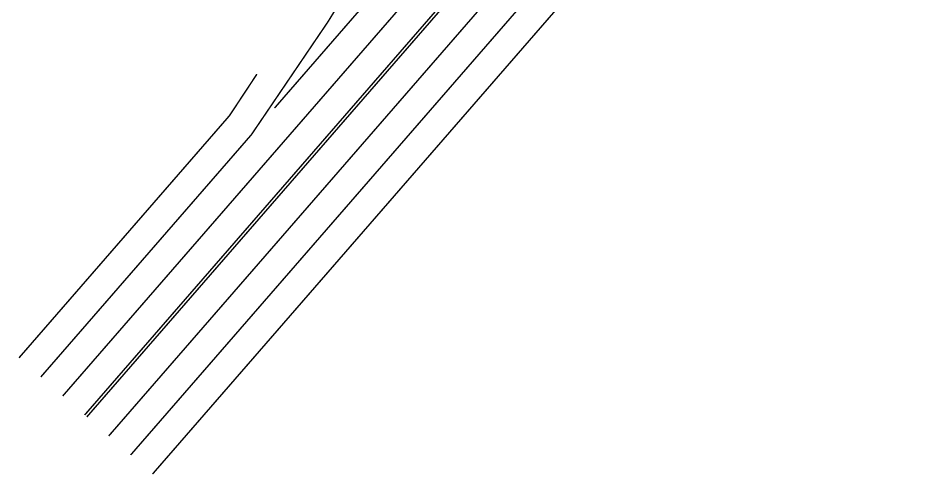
# Model space of a CAD drawing. Header units: millimetres. Extents: x 67536 to 67858, y 50657 to 50929.
# Drawn here: x 67581.3 to 67675.6, y 50657.2 to 50704.4 of the extents above; entities that cross this region are included whole.
import ezdxf

# ---------------------------------------------------------------- set-up
doc = ezdxf.new("R2010")
doc.units = ezdxf.units.MM
doc.linetypes.add('JTSS01', pattern=[6, 2, -4])
doc.layers.add('@-路面边线', color=7, linetype='Continuous')
doc.layers.add('@-道路标线', color=7, linetype='Continuous', lineweight=0)

msp = doc.modelspace()

# ---------------------------------------------------------------- linework, layer by layer
at = {"layer": '@-路面边线', "color": 7, "linetype": 'Continuous', "const_width": 0.15, "flags": 128}
msp.add_lwpolyline([(67606.002, 50698.641), (67603.168, 50694.353)], dxfattribs=at)
at = {"layer": '@-道路标线', "color": 7, "linetype": 'JTSS01', "const_width": 0.15, "flags": 128}
for points in [[(67607.83, 50695.142), (67661.666, 50757.074), (67663.254, 50758.9)], [(67585.931, 50665.378), (67664.347, 50755.585), (67665.518, 50756.932)], [(67649.928, 50729.396), (67590.686, 50661.245)], [(67652.192, 50727.427), (67592.95, 50659.277)], [(67608.519, 50696.933), (67613.341, 50704.041)]]:
    msp.add_lwpolyline(points, dxfattribs=at)
at = {"layer": '@-道路标线', "color": 30, "linetype": 'Continuous', "ltscale": 0.08, "flags": 128}
msp.add_lwpolyline([(67588.422, 50663.213, 0.15, 0.15, 0), (67667.346, 50754.005, 0.15, 0.15, 0), (67668.008, 50754.767, 0, 0, 0)], format="xyseb", dxfattribs=at)
at = {"layer": '@-道路标线', "color": 30, "linetype": 'Continuous', "ltscale": 0.08, "const_width": 0.15, "flags": 128}
msp.add_lwpolyline([(67667.074, 50754.15), (67588.195, 50663.41)], dxfattribs=at)
at = {"layer": '@-道路标线', "color": 7, "linetype": 'Continuous', "const_width": 0.15, "flags": 128}
for points in [[(67675.494, 50749.66), (67595.214, 50657.308)], [(67613.341, 50704.041), (67619.193, 50713.549)], [(67605.433, 50692.385), (67608.519, 50696.933)], [(67603.168, 50694.353), (67581.403, 50669.314)], [(67605.433, 50692.385), (67583.667, 50667.346)]]:
    msp.add_lwpolyline(points, dxfattribs=at)

doc.saveas('drawing.dxf')
